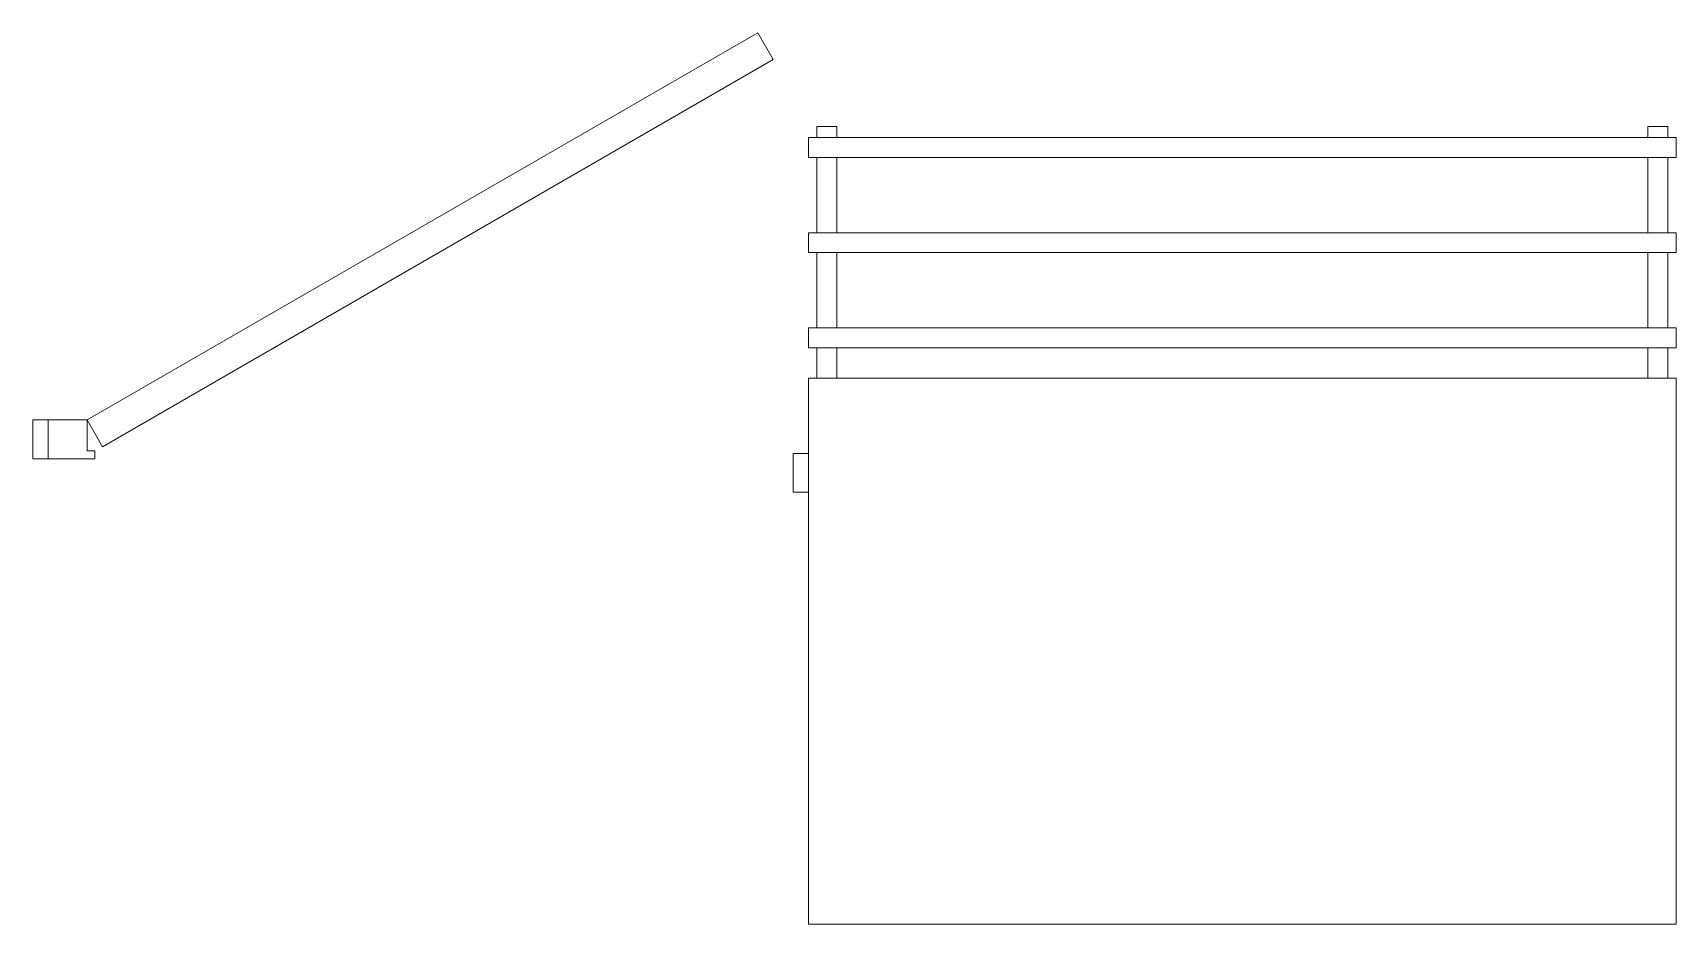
# Model space of a CAD drawing. Header units: millimetres. Extents: x -217779 to 263180, y 55413 to 130161.
# Drawn here: x -211435 to -209321, y 116039 to 117190 of the extents above; entities that cross this region are included whole.
import ezdxf

# ---------------------------------------------------------------- set-up
doc = ezdxf.new("R2010")
doc.units = ezdxf.units.MM
doc.layers.add('ТХ_пищеблок', color=30, linetype='Continuous', lineweight=20)
doc.layers.add('ТХ_привязка ТХ', color=7, linetype='Continuous', true_color=0x163d5c)

# ---------------------------------------------------------------- blocks, each defined once
blk = doc.blocks.new('A$C19c1ccfc')
at = {"layer": 'ТХ_пищеблок', "linetype": 'Continuous', "lineweight": 9}
for p, q in [((-5381.4, -13661), (-4515.4, -13161)), ((-4515.4, -13161), (-4495.4, -13195.6)), ((-5451.4, -13661), (-5431.4, -13661)), ((-5451.4, -13711), (-5451.4, -13661)), ((-5431.4, -13661), (-5381.4, -13661)), ((-5431.4, -13711), (-5431.4, -13661)), ((-5431.4, -13661), (-5431.4, -13711)), ((-5381.4, -13661), (-5381.4, -13701)), ((-5361.4, -13695.6), (-5381.4, -13661)), ((-5381.4, -13661), (-5381.4, -13701)), ((-5431.4, -13711), (-5451.4, -13711)), ((-5371.4, -13711), (-5431.4, -13711)), ((-5381.4, -13701), (-5371.4, -13701)), ((-5371.4, -13701), (-5371.4, -13711)), ((-4469.8, -13704.2, -78.2), (-4469.8, -13754.2, -78.2)), ((-4469.8, -13704.2, -78.2), (-4449.8, -13704.2, -78.2)), ((-4469.8, -13754.2, -78.2), (-4469.8, -13704.2, -78.2)), ((-4449.8, -13704.2, -78.2), (-4449.8, -13754.2, -78.2)), ((-4449.8, -13754.2, -78.2), (-4469.8, -13754.2, -78.2))]:
    blk.add_line(p, q, dxfattribs=at)
at = {"layer": 'ТХ_пищеблок'}
blk.add_line((-5361.4, -13695.6), (-4495.4, -13195.6), dxfattribs=at)

msp = doc.modelspace()

# ---------------------------------------------------------------- linework, layer by layer
at = {"layer": 'ТХ_пищеблок', "elevation": -78.2}
for points in [[(-210433.7, 117054.3), (-209313.7, 117054.3), (-209313.7, 117028.6), (-210433.7, 117028.6)], [(-210433.7, 116931.5), (-209313.7, 116931.5), (-209313.7, 116905.8), (-210433.7, 116905.8)], [(-210433.7, 116808.6), (-209313.7, 116808.6), (-209313.7, 116782.9), (-210433.7, 116782.9)], [(-209313.7, 116743.5), (-209313.7, 116038.5), (-210433.7, 116038.5), (-210433.7, 116743.5)]]:
    msp.add_lwpolyline(points, close=True, dxfattribs=at)
for points in [[(-210422.9, 117054.3), (-210422.9, 117068.6), (-210397.2, 117068.6), (-210397.2, 117054.3)], [(-209324.5, 117054.3), (-209324.5, 117068.6), (-209350.2, 117068.6), (-209350.2, 117054.3)], [(-210422.9, 116931.5), (-210422.9, 117028.6)], [(-210397.2, 117028.6), (-210397.2, 116931.5)], [(-209350.2, 117028.6), (-209350.2, 116931.5)], [(-209324.5, 116931.5), (-209324.5, 117028.6)], [(-210422.9, 116808.6), (-210422.9, 116905.8)], [(-210397.2, 116905.8), (-210397.2, 116808.6)], [(-209350.2, 116905.8), (-209350.2, 116808.6)], [(-209324.5, 116808.6), (-209324.5, 116905.8)], [(-210397.2, 116782.9), (-210397.2, 116743.5), (-210422.9, 116743.5), (-210422.9, 116782.9)], [(-209350.2, 116782.9), (-209350.2, 116743.5), (-209324.5, 116743.5), (-209324.5, 116782.9)]]:
    msp.add_lwpolyline(points, dxfattribs=at)
msp.add_lwpolyline([(-209873.7, 116743.5, 1), (-209873.7, 116743.5, 1)], format="xyb", close=True, dxfattribs=at)

# ---------------------------------------------------------------- block references
at = {"layer": 'ТХ_привязка ТХ', "color": 1, "ltscale": 100}
msp.add_blockref('A$C19c1ccfc', (-205983.9, 130350.7), dxfattribs=at)

doc.saveas('drawing.dxf')
